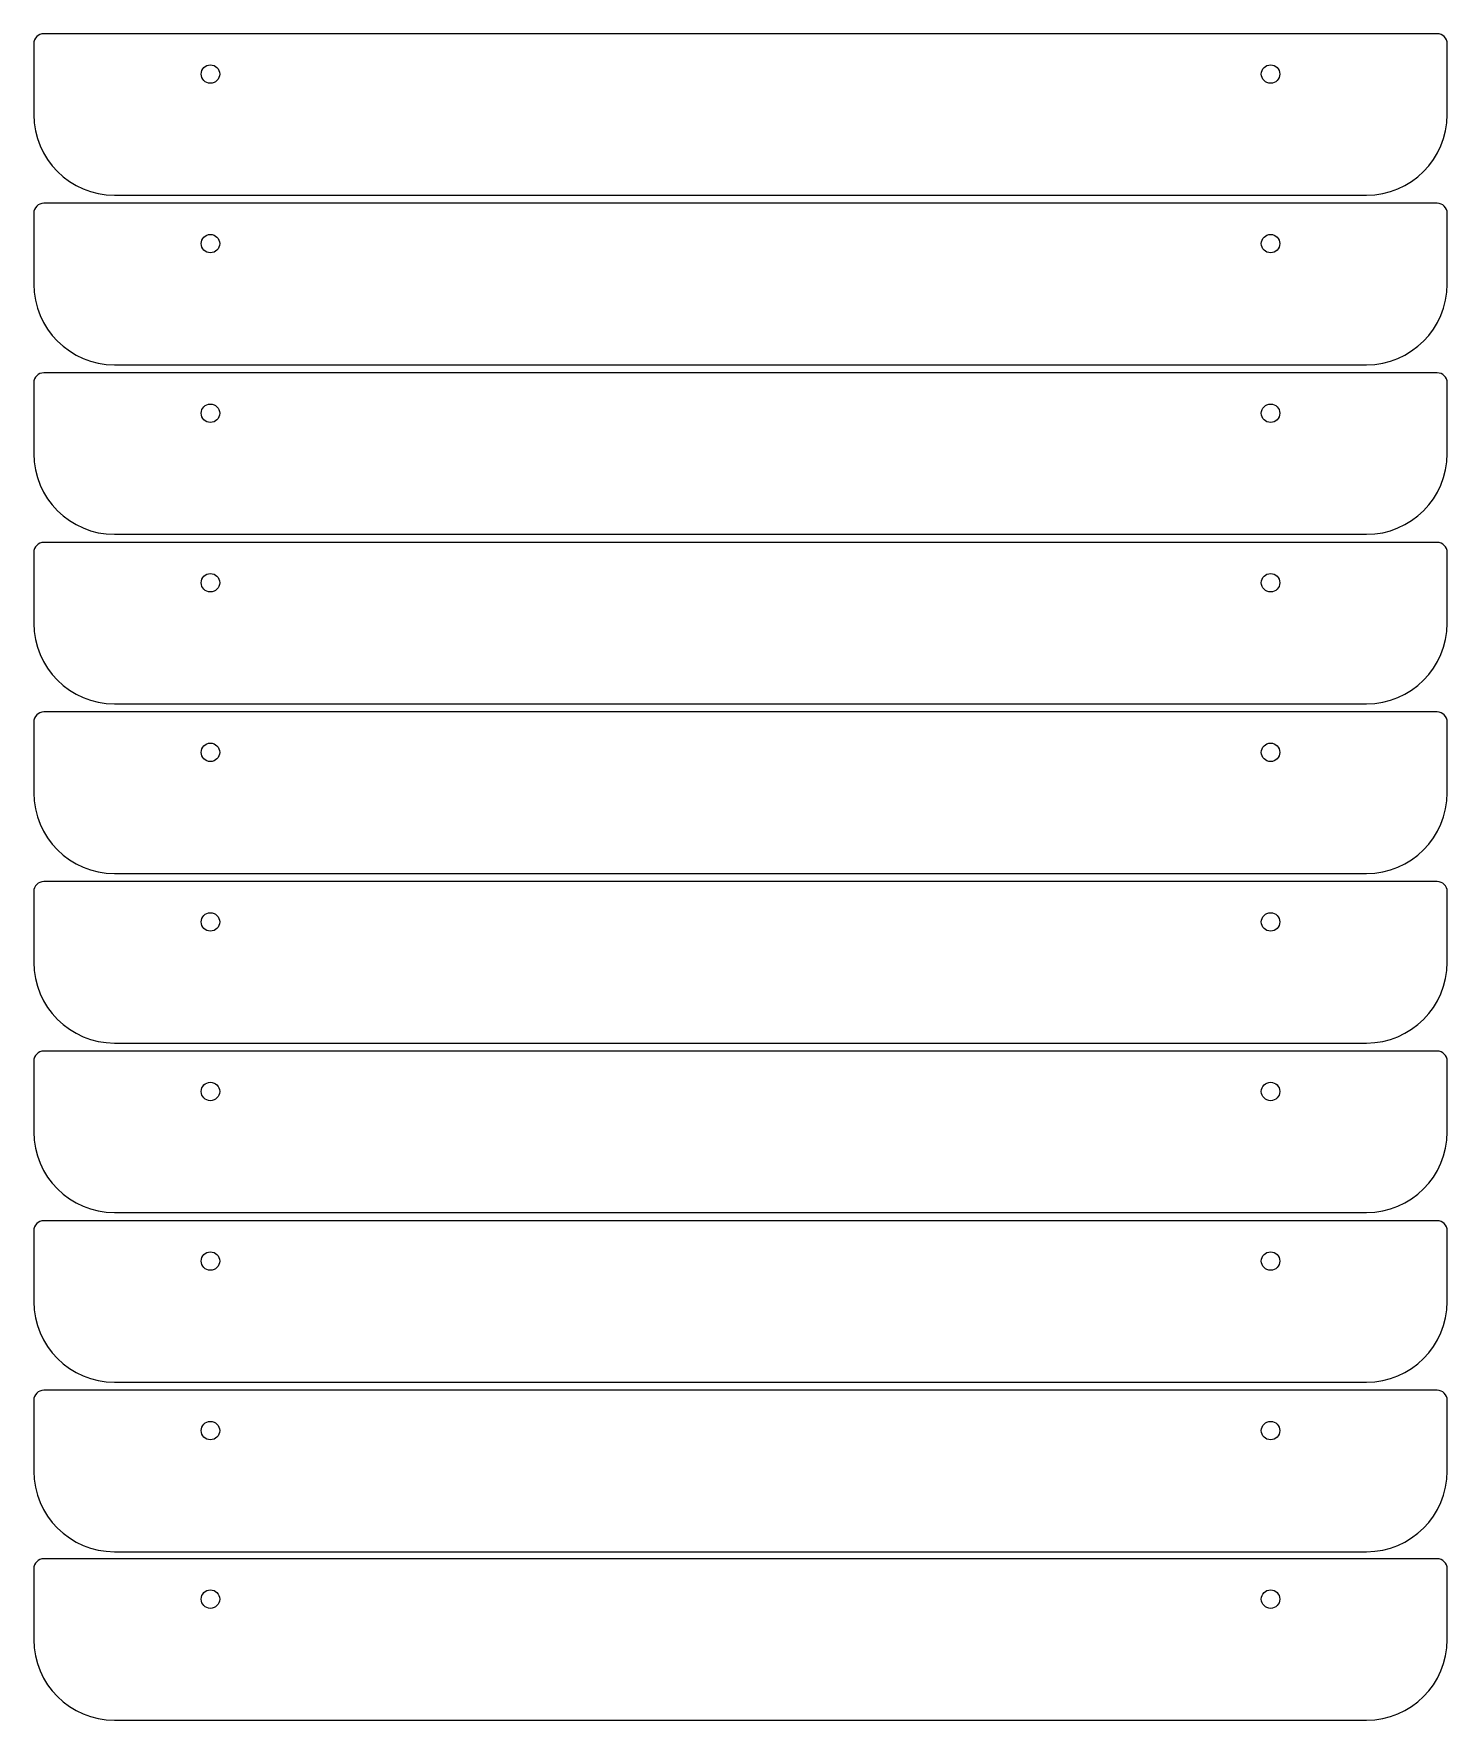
# Model space of a CAD drawing. Extents: x -8.8 to 8.8, y -1 to 19.9.
import ezdxf

# ---------------------------------------------------------------- set-up
doc = ezdxf.new("R2010")
doc.units = 0
doc.layers.get('0').update_dxf_attribs({"linetype": 'CONTINUOUS'})

msp = doc.modelspace()

# ---------------------------------------------------------------- linework, layer by layer
at = {"color": 7, "linetype": 'CONTINUOUS'}
for p, q in [((8.625, 19.887), (-8.625, 19.887)), ((-8.75, 19.762), (-8.75, 18.887)), ((8.75, 18.887), (8.75, 19.762)), ((8.625, 17.787), (-8.625, 17.787)), ((-7.75, 17.887), (7.75, 17.887)), ((-8.75, 17.662), (-8.75, 16.787)), ((8.75, 16.787), (8.75, 17.662)), ((8.625, 15.687), (-8.625, 15.687)), ((-7.75, 15.787), (7.75, 15.787)), ((-8.75, 15.562), (-8.75, 14.687)), ((8.75, 14.687), (8.75, 15.562)), ((8.625, 13.587), (-8.625, 13.587)), ((-7.75, 13.687), (7.75, 13.687)), ((-8.75, 13.462), (-8.75, 12.587)), ((8.75, 12.587), (8.75, 13.462)), ((-7.75, 11.587), (7.75, 11.587)), ((-8.75, 11.362), (-8.75, 10.487)), ((8.625, 11.487), (-8.625, 11.487)), ((8.75, 10.487), (8.75, 11.362)), ((-7.75, 9.487), (7.75, 9.487)), ((-8.75, 9.262), (-8.75, 8.387)), ((8.625, 9.387), (-8.625, 9.387)), ((8.75, 8.387), (8.75, 9.262)), ((-7.75, 7.387), (7.75, 7.387)), ((-8.75, 7.162), (-8.75, 6.287)), ((8.625, 7.287), (-8.625, 7.287)), ((8.75, 6.287), (8.75, 7.162)), ((-7.75, 5.287), (7.75, 5.287)), ((-8.75, 5.062), (-8.75, 4.187)), ((8.625, 5.187), (-8.625, 5.187)), ((8.75, 4.187), (8.75, 5.062)), ((-7.75, 3.187), (7.75, 3.187)), ((-8.75, 2.962), (-8.75, 2.087)), ((8.625, 3.087), (-8.625, 3.087)), ((8.75, 2.087), (8.75, 2.962)), ((-7.75, 1.087), (7.75, 1.087)), ((-8.75, 0.875), (-8.75, 0)), ((8.625, 1), (-8.625, 1)), ((8.75, 0), (8.75, 0.875)), ((-7.75, -1), (7.75, -1))]:
    msp.add_line(p, q, dxfattribs=at)
for centre in [(-6.562, 19.387), (6.562, 19.387), (-6.562, 17.287), (6.562, 17.287), (-6.562, 15.187), (6.562, 15.187), (-6.562, 13.087), (6.562, 13.087), (-6.562, 10.987), (6.562, 10.987), (-6.562, 8.887), (6.562, 8.887), (-6.562, 6.787), (6.562, 6.787), (-6.562, 4.687), (6.562, 4.687), (-6.562, 2.587), (6.562, 2.587), (-6.562, 0.5), (6.562, 0.5)]:
    msp.add_circle(centre, 0.114, dxfattribs=at)
for centre, radius, start, end in [((-8.625, 19.762), 0.125, 90, 180), ((8.625, 19.762), 0.125, 0, 90), ((-7.75, 18.887), 1, 180, 270), ((7.75, 18.887), 1, 270, 0), ((-8.625, 17.662), 0.125, 90, 180), ((8.625, 17.662), 0.125, 0, 90), ((-7.75, 16.787), 1, 180, 270), ((7.75, 16.787), 1, 270, 0), ((-8.625, 15.562), 0.125, 90, 180), ((8.625, 15.562), 0.125, 0, 90), ((-7.75, 14.687), 1, 180, 270), ((7.75, 14.687), 1, 270, 0), ((-8.625, 13.462), 0.125, 90, 180), ((8.625, 13.462), 0.125, 0, 90), ((-7.75, 12.587), 1, 180, 270), ((7.75, 12.587), 1, 270, 0), ((-8.625, 11.362), 0.125, 90, 180), ((8.625, 11.362), 0.125, 0, 90), ((-7.75, 10.487), 1, 180, 270), ((7.75, 10.487), 1, 270, 0), ((-8.625, 9.262), 0.125, 90, 180), ((8.625, 9.262), 0.125, 0, 90), ((-7.75, 8.387), 1, 180, 270), ((7.75, 8.387), 1, 270, 0), ((-8.625, 7.162), 0.125, 90, 180), ((8.625, 7.162), 0.125, 0, 90), ((-7.75, 6.287), 1, 180, 270), ((7.75, 6.287), 1, 270, 0), ((-8.625, 5.062), 0.125, 90, 180), ((8.625, 5.062), 0.125, 0, 90), ((-7.75, 4.187), 1, 180, 270), ((7.75, 4.187), 1, 270, 0), ((-8.625, 2.962), 0.125, 90, 180), ((8.625, 2.962), 0.125, 0, 90), ((-7.75, 2.087), 1, 180, 270), ((7.75, 2.087), 1, 270, 0), ((-8.625, 0.875), 0.125, 90, 180), ((8.625, 0.875), 0.125, 0, 90), ((-7.75, 0), 1, 180, 270), ((7.75, 0), 1, 270, 0)]:
    msp.add_arc(centre, radius, start, end, dxfattribs=at)

doc.saveas('drawing.dxf')
